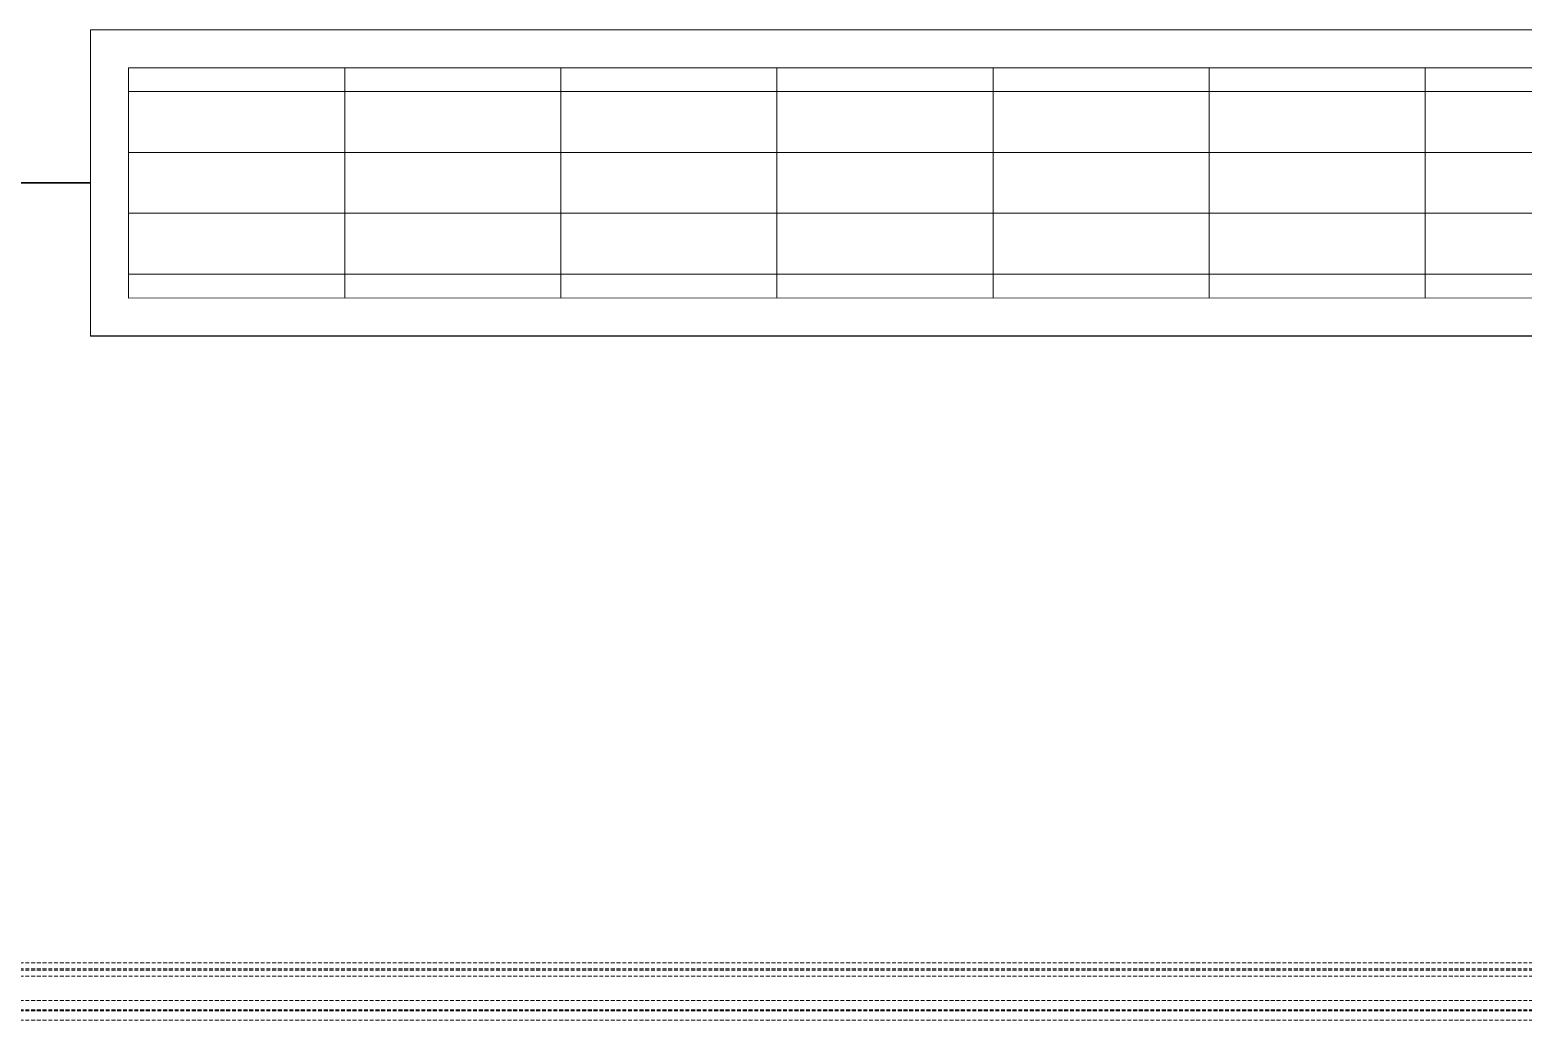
# Model space of a CAD drawing. Extents: x -1457 to 23780, y -2071 to 4205.
# Drawn here: x 7263.3 to 7360.8, y 322.3 to 387 of the extents above; entities that cross this region are included whole.
import ezdxf

# ---------------------------------------------------------------- set-up
doc = ezdxf.new("R2010")
doc.units = 0
doc.header["$MEASUREMENT"] = 0
doc.linetypes.add('HIDDEN', pattern=[0.375, 0.25, -0.125])
doc.layers.get('0').update_dxf_attribs({"color": 9, "lineweight": 9})
for name, color, linetype, lineweight in [('E-KABLO', 7, 'Continuous', 30), ('M-TEFRIS2-015', 129, 'Continuous', 9), ('T-KONVEKTOR', 220, 'Continuous', 9)]:
    doc.layers.add(name, color=color, linetype=linetype, lineweight=lineweight)

# ---------------------------------------------------------------- blocks, each defined once
blk = doc.blocks.new('A$C4B7F52E3')
for p, q in [((250.001, 89.476), (-0.004, 89.467)), ((250, 89.475), (0, 89.476)), ((0, 89.476), (0, 69.468)), ((0, 69.468), (250, 69.467))]:
    blk.add_line(p, q)
at = {"color": 252, "linetype": 'Continuous'}
for p, q in [((16.607, 71.952), (16.605, 86.99)), ((30.726, 71.952), (30.724, 86.989)), ((44.846, 71.951), (44.843, 86.989)), ((58.965, 71.951), (58.963, 86.988)), ((73.084, 71.95), (73.082, 86.988)), ((87.204, 71.95), (87.201, 86.986))]:
    blk.add_line(p, q, dxfattribs=at)
at = {"color": 252}
for p, q in [((199.293, 85.436), (2.485, 85.425)), ((196.989, 81.459), (2.485, 81.448)), ((194.684, 77.483), (2.486, 77.471)), ((192.379, 73.506), (2.486, 73.495))]:
    blk.add_line(p, q, dxfattribs=at)
blk.add_lwpolyline([(247.514, 86.989), (247.515, 71.952), (2.486, 71.953), (2.485, 86.99)], close=True)

msp = doc.modelspace()

# ---------------------------------------------------------------- linework, layer by layer
at = {"layer": 'E-KABLO', "color": 6}
msp.add_line((7267.245, 377.013), (7215.821, 377.013), dxfattribs=at)
at = {"layer": 'M-TEFRIS2-015', "linetype": 'HIDDEN', "lineweight": 0}
for p, q in [((7399.364, 326.053), (7230.199, 326.053)), ((7399.364, 325.653), (7230.199, 325.653)), ((7399.364, 325.577), (7230.199, 325.577)), ((7399.364, 325.177), (7230.199, 325.177)), ((7399.364, 323.577), (7230.199, 323.577)), ((7399.364, 322.977), (7230.199, 322.977)), ((7399.364, 322.901), (7230.199, 322.901)), ((7399.364, 322.301), (7230.199, 322.301))]:
    msp.add_line(p, q, dxfattribs=at)

# ---------------------------------------------------------------- block references
at = {"layer": 'T-KONVEKTOR', "xscale": -1, "rotation": 180}
msp.add_blockref('A$C4B7F52E3', (7267.245, 456.484), dxfattribs=at)

doc.saveas('drawing.dxf')
